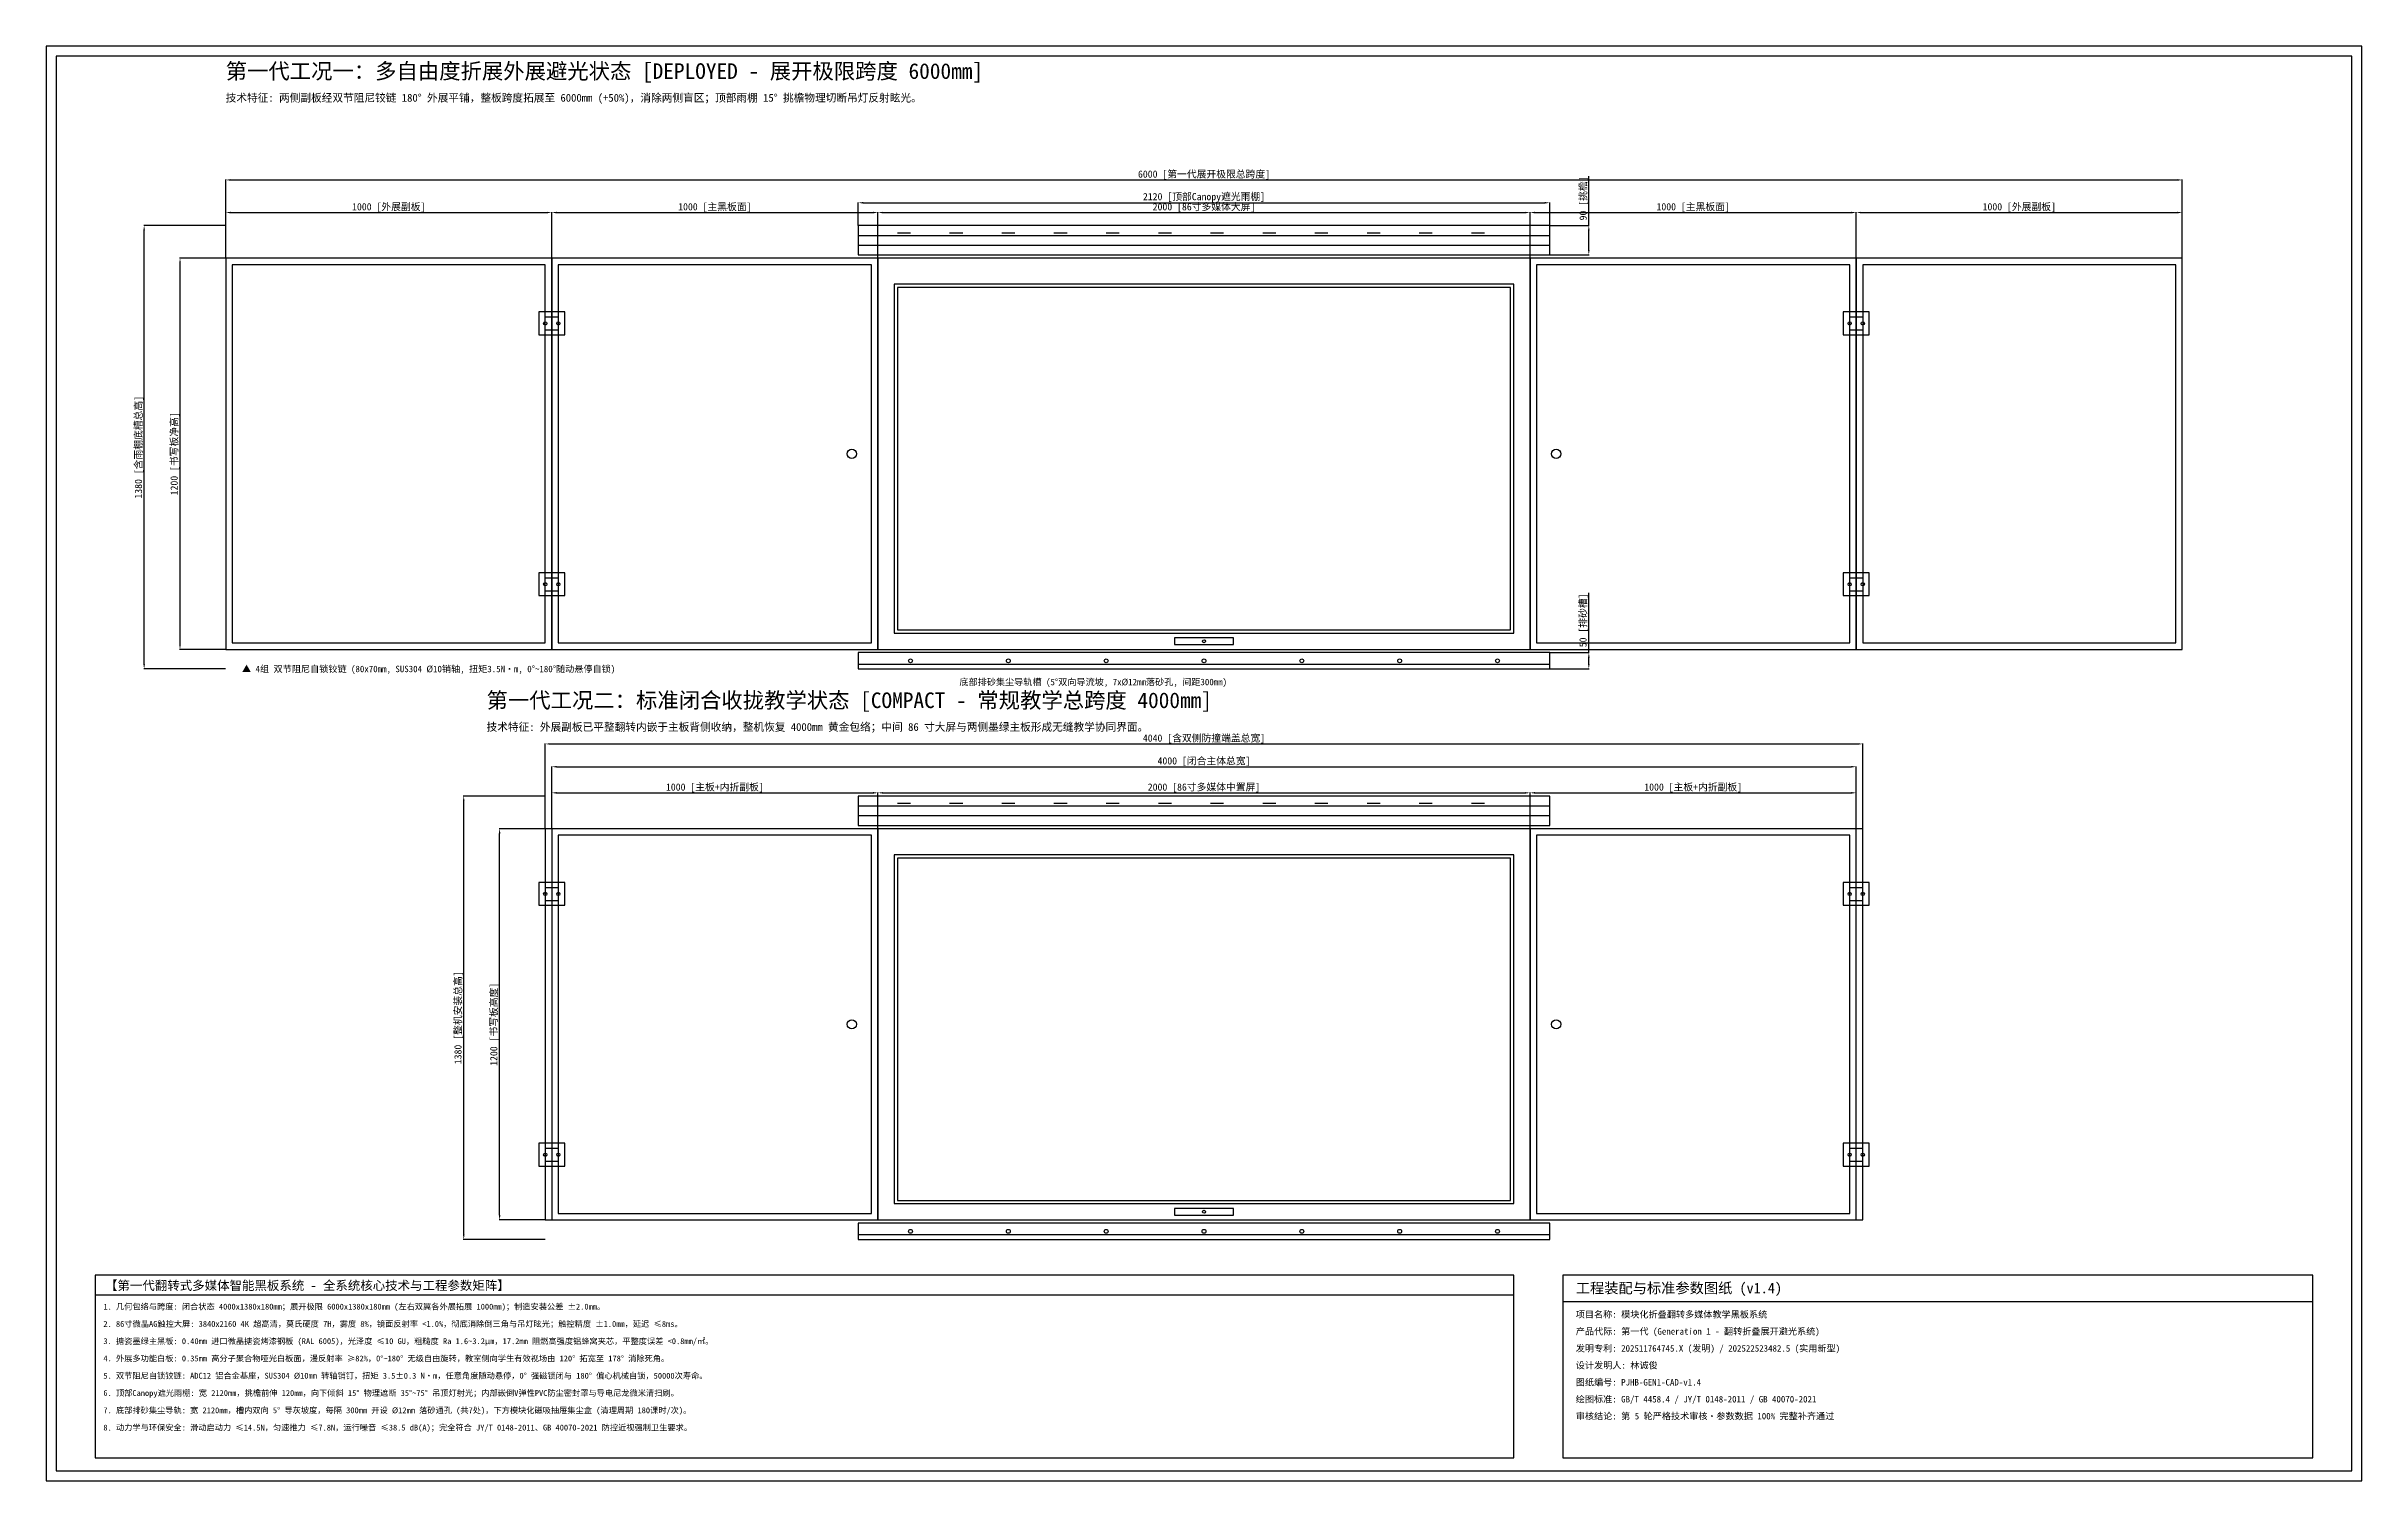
# Model space of a CAD drawing. Header units: millimetres. Extents: x -3550 to 3550, y -1550 to 2850.
import ezdxf

# ---------------------------------------------------------------- set-up
doc = ezdxf.new("R2010")
doc.units = ezdxf.units.MM
for name, color, linetype in [('01_FRAME_外框导轨', 8, 'Continuous'), ('02_SCREEN_多媒体屏', 5, 'Continuous'), ('03_MAIN_BOARD_主黑板', 3, 'Continuous'), ('04_FOLD_BOARD_折展副板', 7, 'Continuous'), ('05_CANOPY_遮光雨棚', 4, 'Continuous'), ('06_HINGE_五金铰链', 2, 'Continuous'), ('07_DIMS_尺寸标注', 1, 'Continuous'), ('08_TEXT_技术说明', 7, 'Continuous')]:
    doc.layers.add(name, color=color, linetype=linetype)
doc.styles.add('STYLE_GB_CN', font='simhei.ttf')
doc.dimstyles.new('ISO-25', dxfattribs={"dimtxt": 2.5, "dimasz": 2.5, "dimexe": 1.25, "dimexo": 0.625, "dimtad": 1, "dimdsep": 46, "dimtxsty": 'Standard', "dimcen": 2.5, "dimadec": 0, "dimazin": 0, "dimtfac": 1, "dimtmove": 0, "dimatfit": 3, "dimfxl": 1, "dimarcsym": 0})

# ---------------------------------------------------------------- blocks, each defined once
blk = doc.blocks.new('*D1')
at = {"layer": '07_DIMS_尺寸标注', "color": 0, "lineweight": -2, "transparency": 16777216}
for p, q in [((-3000, 2200.6), (-3000, 2341.2)), ((-2985, 2340), (-2015, 2340)), ((-2000, 2200.6), (-2000, 2341.2))]:
    blk.add_line(p, q, dxfattribs=at)
at = {"layer": '07_DIMS_尺寸标注', "color": 0, "transparency": 16777216}
for points in [[(-2985, 2342.5), (-2985, 2337.5), (-3000, 2340)], [(-2015, 2342.5), (-2015, 2337.5), (-2000, 2340)]]:
    blk.add_solid(points, dxfattribs=at)
at = {"layer": 'Defpoints', "color": 0, "transparency": 16777216}
for p in [(-2000, 2340), (-3000, 2200), (-2000, 2200)]:
    blk.add_point(p, dxfattribs=at)
at = {"layer": '07_DIMS_尺寸标注', "color": 0, "transparency": 16777216, "insert": (-2500, 2355.2), "char_height": 22, "attachment_point": 5, "style": 'STYLE_GB_CN'}
blk.add_mtext('1000 [外展副板]', dxfattribs=at)
blk = doc.blocks.new('*D2')
at = {"layer": '07_DIMS_尺寸标注', "color": 0, "lineweight": -2, "transparency": 16777216}
for p, q in [((-2000, 2200.6), (-2000, 2341.2)), ((-1985, 2340), (-1015, 2340)), ((-1000, 2200.6), (-1000, 2341.2))]:
    blk.add_line(p, q, dxfattribs=at)
at = {"layer": '07_DIMS_尺寸标注', "color": 0, "transparency": 16777216}
for points in [[(-1985, 2342.5), (-1985, 2337.5), (-2000, 2340)], [(-1015, 2342.5), (-1015, 2337.5), (-1000, 2340)]]:
    blk.add_solid(points, dxfattribs=at)
at = {"layer": 'Defpoints', "color": 0, "transparency": 16777216}
for p in [(-1000, 2340), (-2000, 2200), (-1000, 2200)]:
    blk.add_point(p, dxfattribs=at)
at = {"layer": '07_DIMS_尺寸标注', "color": 0, "transparency": 16777216, "insert": (-1500, 2355.2), "char_height": 22, "attachment_point": 5, "style": 'STYLE_GB_CN'}
blk.add_mtext('1000 [主黑板面]', dxfattribs=at)
blk = doc.blocks.new('*D3')
at = {"layer": '07_DIMS_尺寸标注', "color": 0, "lineweight": -2, "transparency": 16777216}
for p, q in [((-1000, 2200.6), (-1000, 2341.2)), ((-985, 2340), (985, 2340)), ((1000, 2200.6), (1000, 2341.2))]:
    blk.add_line(p, q, dxfattribs=at)
at = {"layer": '07_DIMS_尺寸标注', "color": 0, "transparency": 16777216}
for points in [[(-985, 2342.5), (-985, 2337.5), (-1000, 2340)], [(985, 2342.5), (985, 2337.5), (1000, 2340)]]:
    blk.add_solid(points, dxfattribs=at)
at = {"layer": 'Defpoints', "color": 0, "transparency": 16777216}
for p in [(1000, 2340), (-1000, 2200), (1000, 2200)]:
    blk.add_point(p, dxfattribs=at)
at = {"layer": '07_DIMS_尺寸标注', "color": 0, "transparency": 16777216, "insert": (0, 2355.2), "char_height": 22, "attachment_point": 5, "style": 'STYLE_GB_CN'}
blk.add_mtext('2000 [86寸多媒体大屏]', dxfattribs=at)
blk = doc.blocks.new('*D4')
at = {"layer": '07_DIMS_尺寸标注', "color": 0, "lineweight": -2, "transparency": 16777216}
for p, q in [((1000, 2200.6), (1000, 2341.2)), ((1015, 2340), (1985, 2340)), ((2000, 2200.6), (2000, 2341.2))]:
    blk.add_line(p, q, dxfattribs=at)
at = {"layer": '07_DIMS_尺寸标注', "color": 0, "transparency": 16777216}
for points in [[(1015, 2342.5), (1015, 2337.5), (1000, 2340)], [(1985, 2342.5), (1985, 2337.5), (2000, 2340)]]:
    blk.add_solid(points, dxfattribs=at)
at = {"layer": 'Defpoints', "color": 0, "transparency": 16777216}
for p in [(2000, 2340), (1000, 2200), (2000, 2200)]:
    blk.add_point(p, dxfattribs=at)
at = {"layer": '07_DIMS_尺寸标注', "color": 0, "transparency": 16777216, "insert": (1500, 2355.2), "char_height": 22, "attachment_point": 5, "style": 'STYLE_GB_CN'}
blk.add_mtext('1000 [主黑板面]', dxfattribs=at)
blk = doc.blocks.new('*D5')
at = {"layer": '07_DIMS_尺寸标注', "color": 0, "lineweight": -2, "transparency": 16777216}
for p, q in [((2000, 2200.6), (2000, 2341.2)), ((2015, 2340), (2985, 2340)), ((3000, 2200.6), (3000, 2341.2))]:
    blk.add_line(p, q, dxfattribs=at)
at = {"layer": '07_DIMS_尺寸标注', "color": 0, "transparency": 16777216}
for points in [[(2015, 2342.5), (2015, 2337.5), (2000, 2340)], [(2985, 2342.5), (2985, 2337.5), (3000, 2340)]]:
    blk.add_solid(points, dxfattribs=at)
at = {"layer": 'Defpoints', "color": 0, "transparency": 16777216}
for p in [(3000, 2340), (2000, 2200), (3000, 2200)]:
    blk.add_point(p, dxfattribs=at)
at = {"layer": '07_DIMS_尺寸标注', "color": 0, "transparency": 16777216, "insert": (2500, 2355.2), "char_height": 22, "attachment_point": 5, "style": 'STYLE_GB_CN'}
blk.add_mtext('1000 [外展副板]', dxfattribs=at)
blk = doc.blocks.new('*D6')
at = {"layer": '07_DIMS_尺寸标注', "color": 0, "lineweight": -2, "transparency": 16777216}
for p, q in [((-3000, 2200.6), (-3000, 2441.2)), ((-2985, 2440), (2985, 2440)), ((3000, 2200.6), (3000, 2441.2))]:
    blk.add_line(p, q, dxfattribs=at)
at = {"layer": '07_DIMS_尺寸标注', "color": 0, "transparency": 16777216}
for points in [[(-2985, 2442.5), (-2985, 2437.5), (-3000, 2440)], [(2985, 2442.5), (2985, 2437.5), (3000, 2440)]]:
    blk.add_solid(points, dxfattribs=at)
at = {"layer": 'Defpoints', "color": 0, "transparency": 16777216}
for p in [(3000, 2440), (-3000, 2200), (3000, 2200)]:
    blk.add_point(p, dxfattribs=at)
at = {"layer": '07_DIMS_尺寸标注', "color": 0, "transparency": 16777216, "insert": (0, 2455.4), "char_height": 22, "attachment_point": 5, "style": 'STYLE_GB_CN'}
blk.add_mtext('6000 [第一代展开极限总跨度]', dxfattribs=at)
blk = doc.blocks.new('*D7')
at = {"layer": '07_DIMS_尺寸标注', "color": 0, "lineweight": -2, "transparency": 16777216}
for p, q in [((-1060, 2300.6), (-1060, 2371.2)), ((-1045, 2370), (1045, 2370)), ((1060, 2300.6), (1060, 2371.2))]:
    blk.add_line(p, q, dxfattribs=at)
at = {"layer": '07_DIMS_尺寸标注', "color": 0, "transparency": 16777216}
for points in [[(-1045, 2372.5), (-1045, 2367.5), (-1060, 2370)], [(1045, 2372.5), (1045, 2367.5), (1060, 2370)]]:
    blk.add_solid(points, dxfattribs=at)
at = {"layer": 'Defpoints', "color": 0, "transparency": 16777216}
for p in [(1060, 2370), (-1060, 2300), (1060, 2300)]:
    blk.add_point(p, dxfattribs=at)
at = {"layer": '07_DIMS_尺寸标注', "color": 0, "transparency": 16777216, "insert": (0, 2385.6), "char_height": 22, "attachment_point": 5, "style": 'STYLE_GB_CN'}
blk.add_mtext('2120 [顶部Canopy遮光雨棚]', dxfattribs=at)
blk = doc.blocks.new('*D8')
at = {"layer": '07_DIMS_尺寸标注', "color": 0, "lineweight": -2, "transparency": 16777216}
for p, q in [((-3000.6, 2200), (-3141.3, 2200)), ((-3140, 1015), (-3140, 2185)), ((-3000.6, 1000), (-3141.3, 1000))]:
    blk.add_line(p, q, dxfattribs=at)
at = {"layer": '07_DIMS_尺寸标注', "color": 0, "transparency": 16777216}
for points in [[(-3142.5, 2185), (-3137.5, 2185), (-3140, 2200)], [(-3142.5, 1015), (-3137.5, 1015), (-3140, 1000)]]:
    blk.add_solid(points, dxfattribs=at)
at = {"layer": 'Defpoints', "color": 0, "transparency": 16777216}
for p in [(-3140, 2200), (-3000, 2200), (-3000, 1000)]:
    blk.add_point(p, dxfattribs=at)
at = {"layer": '07_DIMS_尺寸标注', "color": 0, "transparency": 16777216, "insert": (-3155.5, 1600), "char_height": 22, "attachment_point": 5, "rotation": 90, "style": 'STYLE_GB_CN'}
blk.add_mtext('1200 [书写板净高]', dxfattribs=at)
blk = doc.blocks.new('*D9')
at = {"layer": '07_DIMS_尺寸标注', "color": 0, "lineweight": -2, "transparency": 16777216}
for p, q in [((-3000.6, 2300), (-3251.3, 2300)), ((-3250, 955), (-3250, 2285)), ((-3000.6, 940), (-3251.3, 940))]:
    blk.add_line(p, q, dxfattribs=at)
at = {"layer": '07_DIMS_尺寸标注', "color": 0, "transparency": 16777216}
for points in [[(-3252.5, 2285), (-3247.5, 2285), (-3250, 2300)], [(-3252.5, 955), (-3247.5, 955), (-3250, 940)]]:
    blk.add_solid(points, dxfattribs=at)
at = {"layer": 'Defpoints', "color": 0, "transparency": 16777216}
for p in [(-3250, 2300), (-3000, 2300), (-3000, 940)]:
    blk.add_point(p, dxfattribs=at)
at = {"layer": '07_DIMS_尺寸标注', "color": 0, "transparency": 16777216, "insert": (-3265.2, 1620), "char_height": 22, "attachment_point": 5, "rotation": 90, "style": 'STYLE_GB_CN'}
blk.add_mtext('1380 [含雨棚底槽总高]', dxfattribs=at)
blk = doc.blocks.new('*D10')
at = {"layer": '07_DIMS_尺寸标注', "color": 0, "lineweight": -2, "transparency": 16777216}
for p, q in [((1180, 2300), (1180, 2451.7)), ((1060.6, 2300), (1181.3, 2300)), ((1180, 2225), (1180, 2285)), ((1060.6, 2210), (1181.3, 2210))]:
    blk.add_line(p, q, dxfattribs=at)
at = {"layer": '07_DIMS_尺寸标注', "color": 0, "transparency": 16777216}
for points in [[(1177.5, 2285), (1182.5, 2285), (1180, 2300)], [(1177.5, 2225), (1182.5, 2225), (1180, 2210)]]:
    blk.add_solid(points, dxfattribs=at)
at = {"layer": 'Defpoints', "color": 0, "transparency": 16777216}
for p in [(1060, 2300), (1180, 2300), (1060, 2210)]:
    blk.add_point(p, dxfattribs=at)
at = {"layer": '07_DIMS_尺寸标注', "color": 0, "transparency": 16777216, "insert": (1164.8, 2383.4), "char_height": 22, "attachment_point": 5, "rotation": 90, "style": 'STYLE_GB_CN'}
blk.add_mtext('90 [挑檐]', dxfattribs=at)
blk = doc.blocks.new('*D11')
at = {"layer": '07_DIMS_尺寸标注', "color": 0, "lineweight": -2, "transparency": 16777216}
for p, q in [((1180, 990), (1180, 1173.2)), ((1060.6, 990), (1181.3, 990)), ((1060.6, 940), (1181.3, 940)), ((1180, 955), (1180, 975))]:
    blk.add_line(p, q, dxfattribs=at)
at = {"layer": '07_DIMS_尺寸标注', "color": 0, "transparency": 16777216}
for points in [[(1177.5, 975), (1182.5, 975), (1180, 990)], [(1177.5, 955), (1182.5, 955), (1180, 940)]]:
    blk.add_solid(points, dxfattribs=at)
at = {"layer": 'Defpoints', "color": 0, "transparency": 16777216}
for p in [(1060, 990), (1060, 940), (1180, 990)]:
    blk.add_point(p, dxfattribs=at)
at = {"layer": '07_DIMS_尺寸标注', "color": 0, "transparency": 16777216, "insert": (1164.6, 1089.1), "char_height": 22, "attachment_point": 5, "rotation": 90, "style": 'STYLE_GB_CN'}
blk.add_mtext('50 [排砂槽]', dxfattribs=at)
blk = doc.blocks.new('*D12')
at = {"layer": '07_DIMS_尺寸标注', "color": 0, "lineweight": -2, "transparency": 16777216}
for p, q in [((-2000, 450.6), (-2000, 561.2)), ((-1985, 560), (-1015, 560)), ((-1000, 450.6), (-1000, 561.2))]:
    blk.add_line(p, q, dxfattribs=at)
at = {"layer": '07_DIMS_尺寸标注', "color": 0, "transparency": 16777216}
for points in [[(-1985, 562.5), (-1985, 557.5), (-2000, 560)], [(-1015, 562.5), (-1015, 557.5), (-1000, 560)]]:
    blk.add_solid(points, dxfattribs=at)
at = {"layer": 'Defpoints', "color": 0, "transparency": 16777216}
for p in [(-1000, 560), (-2000, 450), (-1000, 450)]:
    blk.add_point(p, dxfattribs=at)
at = {"layer": '07_DIMS_尺寸标注', "color": 0, "transparency": 16777216, "insert": (-1500, 575.2), "char_height": 22, "attachment_point": 5, "style": 'STYLE_GB_CN'}
blk.add_mtext('1000 [主板+内折副板]', dxfattribs=at)
blk = doc.blocks.new('*D13')
at = {"layer": '07_DIMS_尺寸标注', "color": 0, "lineweight": -2, "transparency": 16777216}
for p, q in [((-1000, 450.6), (-1000, 561.2)), ((-985, 560), (985, 560)), ((1000, 450.6), (1000, 561.2))]:
    blk.add_line(p, q, dxfattribs=at)
at = {"layer": '07_DIMS_尺寸标注', "color": 0, "transparency": 16777216}
for points in [[(-985, 562.5), (-985, 557.5), (-1000, 560)], [(985, 562.5), (985, 557.5), (1000, 560)]]:
    blk.add_solid(points, dxfattribs=at)
at = {"layer": 'Defpoints', "color": 0, "transparency": 16777216}
for p in [(1000, 560), (-1000, 450), (1000, 450)]:
    blk.add_point(p, dxfattribs=at)
at = {"layer": '07_DIMS_尺寸标注', "color": 0, "transparency": 16777216, "insert": (0, 575.2), "char_height": 22, "attachment_point": 5, "style": 'STYLE_GB_CN'}
blk.add_mtext('2000 [86寸多媒体中置屏]', dxfattribs=at)
blk = doc.blocks.new('*D14')
at = {"layer": '07_DIMS_尺寸标注', "color": 0, "lineweight": -2, "transparency": 16777216}
for p, q in [((1000, 450.6), (1000, 561.2)), ((1015, 560), (1985, 560)), ((2000, 450.6), (2000, 561.2))]:
    blk.add_line(p, q, dxfattribs=at)
at = {"layer": '07_DIMS_尺寸标注', "color": 0, "transparency": 16777216}
for points in [[(1015, 562.5), (1015, 557.5), (1000, 560)], [(1985, 562.5), (1985, 557.5), (2000, 560)]]:
    blk.add_solid(points, dxfattribs=at)
at = {"layer": 'Defpoints', "color": 0, "transparency": 16777216}
for p in [(2000, 560), (1000, 450), (2000, 450)]:
    blk.add_point(p, dxfattribs=at)
at = {"layer": '07_DIMS_尺寸标注', "color": 0, "transparency": 16777216, "insert": (1500, 575.2), "char_height": 22, "attachment_point": 5, "style": 'STYLE_GB_CN'}
blk.add_mtext('1000 [主板+内折副板]', dxfattribs=at)
blk = doc.blocks.new('*D15')
at = {"layer": '07_DIMS_尺寸标注', "color": 0, "lineweight": -2, "transparency": 16777216}
for p, q in [((-2000, 450.6), (-2000, 641.2)), ((-1985, 640), (1985, 640)), ((2000, 450.6), (2000, 641.2))]:
    blk.add_line(p, q, dxfattribs=at)
at = {"layer": '07_DIMS_尺寸标注', "color": 0, "transparency": 16777216}
for points in [[(-1985, 642.5), (-1985, 637.5), (-2000, 640)], [(1985, 642.5), (1985, 637.5), (2000, 640)]]:
    blk.add_solid(points, dxfattribs=at)
at = {"layer": 'Defpoints', "color": 0, "transparency": 16777216}
for p in [(2000, 640), (-2000, 450), (2000, 450)]:
    blk.add_point(p, dxfattribs=at)
at = {"layer": '07_DIMS_尺寸标注', "color": 0, "transparency": 16777216, "insert": (0, 655.5), "char_height": 22, "attachment_point": 5, "style": 'STYLE_GB_CN'}
blk.add_mtext('4000 [闭合主体总宽]', dxfattribs=at)
blk = doc.blocks.new('*D16')
at = {"layer": '07_DIMS_尺寸标注', "color": 0, "lineweight": -2, "transparency": 16777216}
for p, q in [((-2020, 450.6), (-2020, 711.2)), ((-2005, 710), (2005, 710)), ((2020, 450.6), (2020, 711.2))]:
    blk.add_line(p, q, dxfattribs=at)
at = {"layer": '07_DIMS_尺寸标注', "color": 0, "transparency": 16777216}
for points in [[(-2005, 712.5), (-2005, 707.5), (-2020, 710)], [(2005, 712.5), (2005, 707.5), (2020, 710)]]:
    blk.add_solid(points, dxfattribs=at)
at = {"layer": 'Defpoints', "color": 0, "transparency": 16777216}
for p in [(2020, 710), (-2020, 450), (2020, 450)]:
    blk.add_point(p, dxfattribs=at)
at = {"layer": '07_DIMS_尺寸标注', "color": 0, "transparency": 16777216, "insert": (0, 725.5), "char_height": 22, "attachment_point": 5, "style": 'STYLE_GB_CN'}
blk.add_mtext('4040 [含双侧防撞端盖总宽]', dxfattribs=at)
blk = doc.blocks.new('*D17')
at = {"layer": '07_DIMS_尺寸标注', "color": 0, "lineweight": -2, "transparency": 16777216}
for p, q in [((-2020.6, 450), (-2161.3, 450)), ((-2160, -735), (-2160, 435)), ((-2020.6, -750), (-2161.3, -750))]:
    blk.add_line(p, q, dxfattribs=at)
at = {"layer": '07_DIMS_尺寸标注', "color": 0, "transparency": 16777216}
for points in [[(-2162.5, 435), (-2157.5, 435), (-2160, 450)], [(-2162.5, -735), (-2157.5, -735), (-2160, -750)]]:
    blk.add_solid(points, dxfattribs=at)
at = {"layer": 'Defpoints', "color": 0, "transparency": 16777216}
for p in [(-2160, 450), (-2020, 450), (-2020, -750)]:
    blk.add_point(p, dxfattribs=at)
at = {"layer": '07_DIMS_尺寸标注', "color": 0, "transparency": 16777216, "insert": (-2175.3, -150), "char_height": 22, "attachment_point": 5, "rotation": 90, "style": 'STYLE_GB_CN'}
blk.add_mtext('1200 [书写板高度]', dxfattribs=at)
blk = doc.blocks.new('*D18')
at = {"layer": '07_DIMS_尺寸标注', "color": 0, "lineweight": -2, "transparency": 16777216}
for p, q in [((-2020.6, 550), (-2271.3, 550)), ((-2270, -795), (-2270, 535)), ((-2020.6, -810), (-2271.3, -810))]:
    blk.add_line(p, q, dxfattribs=at)
at = {"layer": '07_DIMS_尺寸标注', "color": 0, "transparency": 16777216}
for points in [[(-2272.5, 535), (-2267.5, 535), (-2270, 550)], [(-2272.5, -795), (-2267.5, -795), (-2270, -810)]]:
    blk.add_solid(points, dxfattribs=at)
at = {"layer": 'Defpoints', "color": 0, "transparency": 16777216}
for p in [(-2270, 550), (-2020, 550), (-2020, -810)]:
    blk.add_point(p, dxfattribs=at)
at = {"layer": '07_DIMS_尺寸标注', "color": 0, "transparency": 16777216, "insert": (-2285.3, -130), "char_height": 22, "attachment_point": 5, "rotation": 90, "style": 'STYLE_GB_CN'}
blk.add_mtext('1380 [整机安装总高]', dxfattribs=at)

msp = doc.modelspace()

# ---------------------------------------------------------------- linework, layer by layer
at = {"layer": '01_FRAME_外框导轨', "color": 8}
for p, q in [((-1060, 955), (1060, 955)), ((-1060, -795), (1060, -795)), ((-3400, -980), (950, -980)), ((1100, -1000), (3400, -1000))]:
    msp.add_line(p, q, dxfattribs=at)
at = {"layer": '01_FRAME_外框导轨', "color": 7}
for points in [[(-3550, -1550), (3550, -1550), (3550, 2850), (-3550, 2850)], [(-3520, -1520), (3520, -1520), (3520, 2820), (-3520, 2820)]]:
    msp.add_lwpolyline(points, close=True, dxfattribs=at)
at = {"layer": '01_FRAME_外框导轨', "color": 8}
for points in [[(-1000, 1000), (1000, 1000), (1000, 2200), (-1000, 2200)], [(-90, 1015), (90, 1015), (90, 1035), (-90, 1035)], [(-1060, 940), (1060, 940), (1060, 990), (-1060, 990)], [(-2020, -750), (2020, -750), (2020, 450), (-2020, 450)], [(-1000, -750), (1000, -750), (1000, 450), (-1000, 450)], [(-1060, -810), (1060, -810), (1060, -760), (-1060, -760)], [(-90, -735), (90, -735), (90, -715), (-90, -715)], [(-3400, -1480), (950, -1480), (950, -920), (-3400, -920)], [(1100, -1480), (3400, -1480), (3400, -920), (1100, -920)]]:
    msp.add_lwpolyline(points, close=True, dxfattribs=at)
for centre in [(-1080, 1600), (1080, 1600), (-1080, -150), (1080, -150)]:
    msp.add_circle(centre, 14, dxfattribs=at)
at = {"layer": '01_FRAME_外框导轨', "color": 7}
for centre in [(-900, 965), (-600, 965), (-300, 965), (0, 965), (300, 965), (600, 965), (900, 965), (-900, -785), (-600, -785), (-300, -785), (0, -785), (300, -785), (600, -785), (900, -785)]:
    msp.add_circle(centre, 6, dxfattribs=at)
at = {"layer": '02_SCREEN_多媒体屏', "color": 5}
for points in [[(-950, 1050), (950, 1050), (950, 2120), (-950, 2120)], [(-940, 1060), (940, 1060), (940, 2110), (-940, 2110)], [(-950, -700), (950, -700), (950, 370), (-950, 370)], [(-940, -690), (940, -690), (940, 360), (-940, 360)]]:
    msp.add_lwpolyline(points, close=True, dxfattribs=at)
at = {"layer": '03_MAIN_BOARD_主黑板', "color": 3}
for points in [[(-2000, 1000), (-1000, 1000), (-1000, 2200), (-2000, 2200)], [(-1980, 1020), (-1020, 1020), (-1020, 2180), (-1980, 2180)], [(1000, 1000), (2000, 1000), (2000, 2200), (1000, 2200)], [(1020, 1020), (1980, 1020), (1980, 2180), (1020, 2180)], [(-2000, -750), (-1000, -750), (-1000, 450), (-2000, 450)], [(-1980, -730), (-1020, -730), (-1020, 430), (-1980, 430)], [(1000, -750), (2000, -750), (2000, 450), (1000, 450)], [(1020, -730), (1980, -730), (1980, 430), (1020, 430)]]:
    msp.add_lwpolyline(points, close=True, dxfattribs=at)
at = {"layer": '04_FOLD_BOARD_折展副板', "color": 7}
for points in [[(-3000, 1000), (-2000, 1000), (-2000, 2200), (-3000, 2200)], [(-2980, 1020), (-2020, 1020), (-2020, 2180), (-2980, 2180)], [(2000, 1000), (3000, 1000), (3000, 2200), (2000, 2200)], [(2020, 1020), (2980, 1020), (2980, 2180), (2020, 2180)]]:
    msp.add_lwpolyline(points, close=True, dxfattribs=at)
at = {"layer": '05_CANOPY_遮光雨棚', "color": 4}
for p, q in [((-940, 2278), (-900, 2278)), ((-780, 2278), (-740, 2278)), ((-620, 2278), (-580, 2278)), ((-460, 2278), (-420, 2278)), ((-300, 2278), (-260, 2278)), ((-140, 2278), (-100, 2278)), ((20, 2278), (60, 2278)), ((180, 2278), (220, 2278)), ((340, 2278), (380, 2278)), ((500, 2278), (540, 2278)), ((660, 2278), (700, 2278)), ((820, 2278), (860, 2278)), ((-1060, 2270), (1060, 2270)), ((-1060, 2240), (1060, 2240)), ((-1060, 520), (1060, 520)), ((-940, 528), (-900, 528)), ((-780, 528), (-740, 528)), ((-620, 528), (-580, 528)), ((-460, 528), (-420, 528)), ((-300, 528), (-260, 528)), ((-140, 528), (-100, 528)), ((20, 528), (60, 528)), ((180, 528), (220, 528)), ((340, 528), (380, 528)), ((500, 528), (540, 528)), ((660, 528), (700, 528)), ((820, 528), (860, 528)), ((-1060, 490), (1060, 490))]:
    msp.add_line(p, q, dxfattribs=at)
for points in [[(-1060, 2210), (1060, 2210), (1060, 2300), (-1060, 2300)], [(-1060, 460), (1060, 460), (1060, 550), (-1060, 550)]]:
    msp.add_lwpolyline(points, close=True, dxfattribs=at)
at = {"layer": '06_HINGE_五金铰链', "color": 2}
for p, q in [((-2020, 2020), (-1980, 2020)), ((1980, 2020), (2020, 2020)), ((-2020, 1980), (-1980, 1980)), ((1980, 1980), (2020, 1980)), ((-2020, 1220), (-1980, 1220)), ((1980, 1220), (2020, 1220)), ((-2020, 1180), (-1980, 1180)), ((1980, 1180), (2020, 1180)), ((-2020, 270), (-1980, 270)), ((-2020, 230), (-1980, 230)), ((1980, 270), (2020, 270)), ((1980, 230), (2020, 230)), ((-2020, -530), (-1980, -530)), ((1980, -530), (2020, -530)), ((-2020, -570), (-1980, -570)), ((1980, -570), (2020, -570))]:
    msp.add_line(p, q, dxfattribs=at)
for points in [[(-2040, 1965), (-1960, 1965), (-1960, 2035), (-2040, 2035)], [(1960, 1965), (2040, 1965), (2040, 2035), (1960, 2035)], [(-2040, 1165), (-1960, 1165), (-1960, 1235), (-2040, 1235)], [(1960, 1165), (2040, 1165), (2040, 1235), (1960, 1235)], [(-2040, 215), (-1960, 215), (-1960, 285), (-2040, 285)], [(1960, 215), (2040, 215), (2040, 285), (1960, 285)], [(-2040, -585), (-1960, -585), (-1960, -515), (-2040, -515)], [(1960, -585), (2040, -585), (2040, -515), (1960, -515)]]:
    msp.add_lwpolyline(points, close=True, dxfattribs=at)
for centre, radius in [((-2020, 2000), 5), ((-1980, 2000), 5), ((1980, 2000), 5), ((2020, 2000), 5), ((-2020, 1200), 5), ((-1980, 1200), 5), ((1980, 1200), 5), ((2020, 1200), 5), ((0, 1025), 4.5), ((-2020, 250), 5), ((-1980, 250), 5), ((1980, 250), 5), ((2020, 250), 5), ((-2020, -550), 5), ((-1980, -550), 5), ((1980, -550), 5), ((2020, -550), 5), ((0, -725), 4.5)]:
    msp.add_circle(centre, radius, dxfattribs=at)

# ---------------------------------------------------------------- texts
at = {"layer": '08_TEXT_技术说明', "color": 7, "style": 'STYLE_GB_CN'}
for s, height, p in [('第一代工况一：多自由度折展外展避光状态 [DEPLOYED - 展开极限跨度 6000mm]', 48, (-3000, 2750)), ('技术特征: 两侧副板经双节阻尼铰链 180° 外展平铺，整板跨度拓展至 6000mm (+50%)，消除两侧盲区；顶部雨棚 15° 挑檐物理切断吊灯反射眩光。', 24, (-3000, 2680)), ('第一代工况二：标准闭合收拢教学状态 [COMPACT - 常规教学总跨度 4000mm]', 48, (-2200, 820)), ('底部排砂集尘导轨槽 (5°双向导流坡, 7xØ12mm落砂孔, 间距300mm)', 20, (-750, 890)), ('技术特征: 外展副板已平整翻转内嵌于主板背侧收纳，整机恢复 4000mm 黄金包络；中间 86 寸大屏与两侧墨绿主板形成无缝教学协同界面。', 24, (-2200, 750)), ('【第一代翻转式多媒体智能黑板系统 - 全系统核心技术与工程参数矩阵】', 28, (-3370, -965)), ('工程装配与标准参数图纸 (v1.4)', 32, (1140, -975)), ('2. 86寸微晶AG触控大屏: 3840x2160 4K 超高清，莫氏硬度 7H，雾度 8%，镜面反射率 <1.0%，彻底消除倒三角与吊灯眩光；触控精度 ±1.0mm，延迟 ≤8ms。', 18, (-3375, -1078)), ('1. 几何包络与跨度: 闭合状态 4000x1380x180mm；展开极限 6000x1380x180mm (左右双翼各外展拓展 1000mm)；制造安装公差 ±2.0mm。', 18, (-3375, -1025)), ('项目名称: 模块化折叠翻转多媒体教学黑板系统', 20, (1140, -1050)), ('3. 搪瓷墨绿主黑板: 0.40mm 进口微晶搪瓷烤漆钢板 (RAL 6005)，光泽度 ≤10 GU，粗糙度 Ra 1.6~3.2μm，17.2mm 阻燃高强度铝蜂窝夹芯，平整度误差 <0.8mm/㎡。', 18, (-3375, -1131)), ('发明专利: 202511764745.X (发明) / 202522523482.5 (实用新型)', 20, (1140, -1154)), ('产品代际: 第一代 (Generation 1 - 翻转折叠展开避光系统)', 20, (1140, -1102)), ('4. 外展多功能白板: 0.35mm 高分子聚合物哑光白板面，漫反射率 ≥82%，0°~180° 无级自由旋转，教室侧向学生有效视场由 120° 拓宽至 178° 消除死角。', 18, (-3375, -1184)), ('设计发明人: 林诚俊', 20, (1140, -1206)), ('5. 双节阻尼自锁铰链: ADC12 铝合金基座，SUS304 Ø10mm 转轴销钉，扭矩 3.5±0.3 N·m，任意角度随动悬停，0° 强磁锁闭与 180° 偏心机械自锁，50000次寿命。', 18, (-3375, -1237)), ('6. 顶部Canopy遮光雨棚: 宽 2120mm，挑檐前伸 120mm，向下倾斜 15° 物理遮断 35°~75° 吊顶灯射光；内部嵌倒V弹性PVC防尘密封罩与导电尼龙微米清扫刷。', 18, (-3375, -1290)), ('图纸编号: PJHB-GEN1-CAD-v1.4', 20, (1140, -1258)), ('7. 底部排砂集尘导轨: 宽 2120mm，槽内双向 5° 导灰坡度，每隔 300mm 开设 Ø12mm 落砂通孔 (共7处)，下方模块化磁吸抽屉集尘盒 (清理周期 180课时/次)。', 18, (-3375, -1343)), ('绘图标准: GB/T 4458.4 / JY/T 0148-2011 / GB 40070-2021', 20, (1140, -1310)), ('审核结论: 第 5 轮严格技术审核·参数数据 100% 完整补齐通过', 20, (1140, -1362)), ('8. 动力学与环保安全: 滑动启动力 ≤14.5N，匀速推力 ≤7.8N，运行噪音 ≤38.5 dB(A)；完全符合 JY/T 0148-2011、GB 40070-2021 防控近视强制卫生要求。', 18, (-3375, -1396))]:
    msp.add_text(s, height=height, dxfattribs=at).set_placement(p)
at = {"layer": '08_TEXT_技术说明', "color": 2, "style": 'STYLE_GB_CN'}
msp.add_text('▲ 4组 双节阻尼自锁铰链 (80x70mm, SUS304 Ø10销轴, 扭矩3.5N·m, 0°~180°随动悬停自锁)', height=20, dxfattribs=at).set_placement((-2950, 930))

# ---------------------------------------------------------------- dimensions: what is measured, and where the dimension line sits
at = {"layer": '07_DIMS_尺寸标注', "color": 1}
for p1, p2, distance, text, picture, middle in [((-3000, 2200), (3000, 2200), 240, '6000 [第一代展开极限总跨度]', '*D6', (0, 2455.395)), ((-1060, 2300), (1060, 2300), 70, '2120 [顶部Canopy遮光雨棚]', '*D7', (0, 2385.642)), ((1060, 2210), (1060, 2300), -120, '90 [挑檐]', '*D10', (1164.791, 2383.355)), ((-3000, 2200), (-2000, 2200), 140, '1000 [外展副板]', '*D1', (-2500, 2355.209)), ((-2000, 2200), (-1000, 2200), 140, '1000 [主黑板面]', '*D2', (-1500, 2355.209)), ((-1000, 2200), (1000, 2200), 140, '2000 [86寸多媒体大屏]', '*D3', (0, 2355.209)), ((1000, 2200), (2000, 2200), 140, '1000 [主黑板面]', '*D4', (1500, 2355.209)), ((2000, 2200), (3000, 2200), 140, '1000 [外展副板]', '*D5', (2500, 2355.209)), ((-3000, 940), (-3000, 2300), 250, '1380 [含雨棚底槽总高]', '*D9', (-3265.209, 1620)), ((-3000, 1000), (-3000, 2200), 140, '1200 [书写板净高]', '*D8', (-3155.456, 1600)), ((1060, 940), (1060, 990), -120, '50 [排砂槽]', '*D11', (1164.605, 1089.114)), ((-2020, 450), (2020, 450), 260, '4040 [含双侧防撞端盖总宽]', '*D16', (0, 725.456)), ((-2000, 450), (2000, 450), 190, '4000 [闭合主体总宽]', '*D15', (0, 655.456)), ((-2000, 450), (-1000, 450), 110, '1000 [主板+内折副板]', '*D12', (-1500, 575.209)), ((-1000, 450), (1000, 450), 110, '2000 [86寸多媒体中置屏]', '*D13', (0, 575.209)), ((1000, 450), (2000, 450), 110, '1000 [主板+内折副板]', '*D14', (1500, 575.209)), ((-2020, -810), (-2020, 550), 250, '1380 [整机安装总高]', '*D18', (-2285.271, -130)), ((-2020, -750), (-2020, 450), 140, '1200 [书写板高度]', '*D17', (-2175.333, -150))]:
    dim = msp.add_aligned_dim(p1=p1, p2=p2, distance=distance, text=text, dimstyle='ISO-25', override={"dimtxt": 22, "dimasz": 15, "dimtxsty": 'STYLE_GB_CN'}, dxfattribs=at)
    dim.commit()
    dim.dimension.update_dxf_attribs({"geometry": picture, "text_midpoint": middle})

doc.saveas('drawing.dxf')
